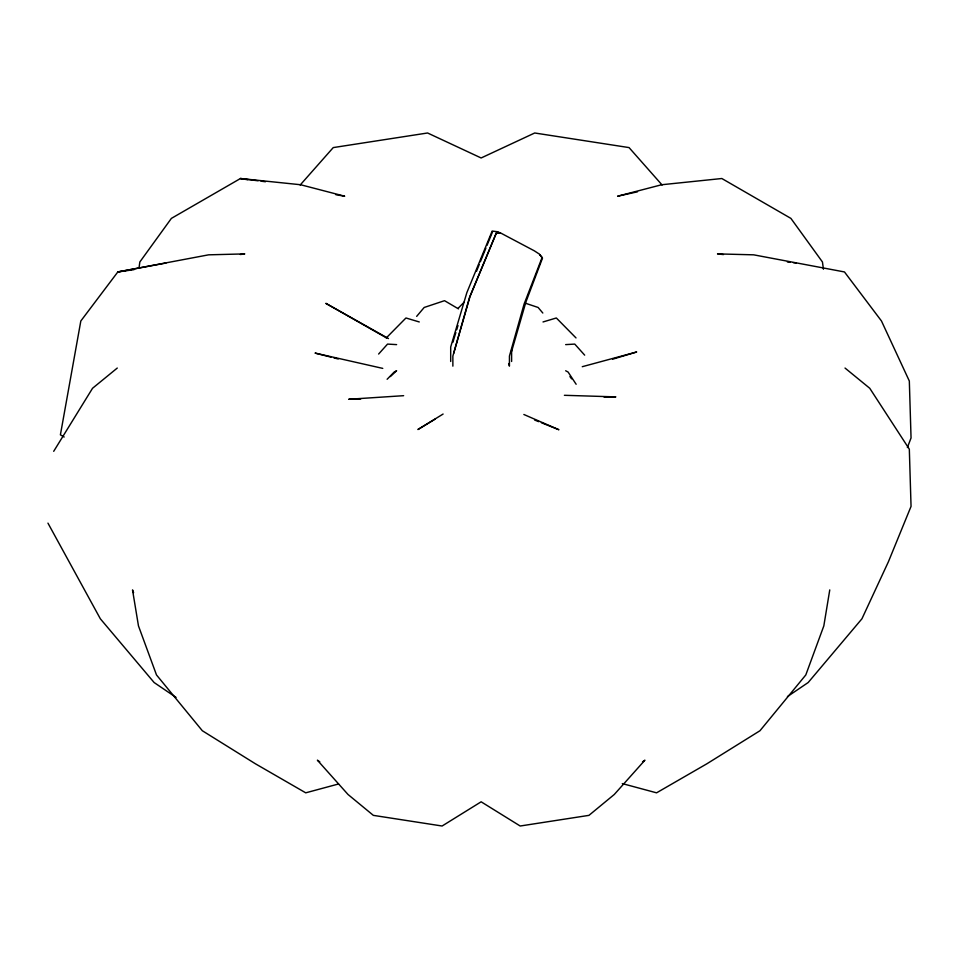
<?xml version="1.0" encoding="UTF-8"?>
<svg xmlns="http://www.w3.org/2000/svg" width="959" height="959" viewBox="0 0 959 959"><rect width="100%" height="100%" fill="white"/><g stroke="black" fill="none" stroke-linecap="round" stroke-linejoin="round"><path stroke-width="1.44" d="M139.055 267.777L139.834 261.987L171.385 218.388L240.457 178.518L300.611 184.739L344.677 196.211L335.866 194.713M829.763 589.905L823.829 625.903L805.8 674.944L759.972 730.734L706.903 763.772L656.567 792.829L622.307 783.599M453.643 353.475L470.102 296.247L496.51 232.653L500.406 232.869L534.331 250.826L539.27 254.039L542.099 257.48L524.093 304.099L509.433 356.101L509.433 366.146L508.642 363.521M511.603 351.426L525.904 302.001L542.506 258.091L539.617 254.567M452.864 342.339L455.849 332.545M456.712 329.74L457.994 325.545M907.37 447.553L911.05 437.963L909.324 381.023L881.477 321.001L844.471 271.948L753.666 254.83L717.512 253.895L723.458 254.579M476.455 271.373L479.236 264.528M480.351 261.783L485.913 248.093M487.028 245.36L492.59 231.67M53.704 451.317L92.544 388.275L117.274 368.052M416.662 316.374L424.178 307.467L444.52 300.682L458.498 308.882M300.179 185.015L333.241 147.59L427.582 132.989L481.142 157.971L534.714 132.989L629.056 147.59L662.118 185.015M378.625 354.039L387.544 344.089L396.618 344.617M386.273 337.928L405.957 317.98L419.275 321.96M387.124 379.273L394.209 372.02L396.618 370.761L390.349 376.563M458.198 308.211L464.312 302.001M642.518 761.818L644.916 760.187L614.287 794.472L588.946 815.366L520.186 826.011L481.142 801.808L442.111 826.011L373.351 815.366L348.009 794.472L317.381 760.187L319.779 761.818M787.435 696.594L808.185 682.52L861.937 618.795L888.43 561.71L911.05 506.388L909.324 449.172L869.753 388.275L845.023 368.052M443.106 414.036L417.92 429.524L435.278 419.035M612.585 359.217L636.68 351.977L582.269 366.698M543.022 321.96L556.34 317.98L576.011 337.928M338.551 783.982L305.729 792.829L255.394 763.772L202.325 730.734L156.497 674.944L138.468 625.903L132.522 589.905L133.601 592.638M637.507 191.8L617.62 196.211L661.686 184.739L721.839 178.518L790.899 218.388L822.45 261.987L823.433 269.227M166.015 263.018L117.825 271.948L80.82 321.001L60.405 434.823L64.193 437.004M134.056 269.647L117.825 271.948L208.63 254.83L244.773 253.895L240.349 254.519M403.631 395.683L348.74 399.268L360.68 399.016M565.666 344.617L574.753 344.089L584.666 355.142M604.014 397.038L615.846 396.882L564.395 395.3M787.363 261.987L790.324 262.322M793.297 262.67L796.27 263.018M258.079 180.795L240.457 178.518L247.794 179.765M261.016 181.179L265.427 181.742M382.761 368.388L315.043 353.08L330.987 357.144M333.888 357.887L338.227 358.99M524.561 302.936L538.119 307.467L542.818 313.03M497.062 232.03L498.236 232.486M534.631 420.042L538.682 421.66M541.379 422.739L558.917 429.74L523.854 414.48M565.666 370.761L568.076 372.02L576.143 384.271M388.479 338.563L325.844 303.356L386.585 337.94M176.072 697.421L154.111 682.52L100.347 618.795L47.95 523.135M569.922 376.563L571.624 378.877M511.603 349.891L511.603 361.471M452.864 366.146L452.864 356.101L469.502 297.47L496.39 232.809L500.31 233.001L497.781 231.778L492.171 231.047L466.853 292.639L450.694 347.014L450.694 361.471"/></g></svg>
